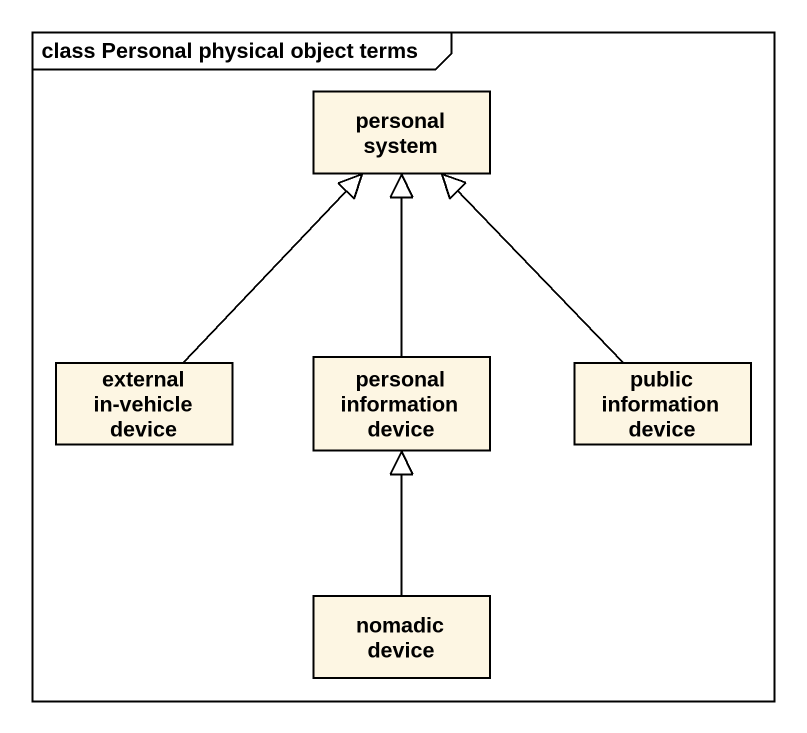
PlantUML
@startuml
mainframe class Personal physical object terms
hide circle
hide empty members
class "personal system" as personal_system
class "external in-vehicle device" as external_in_vehicle_device
class "personal information device" as personal_information_device
class "public information device" as public_information_device
class "nomadic device" as nomadic_device
external_in_vehicle_device -up-|> personal_system
personal_information_device -up-|> personal_system
public_information_device -up-|> personal_system
nomadic_device -up-|> personal_information_device
@enduml
